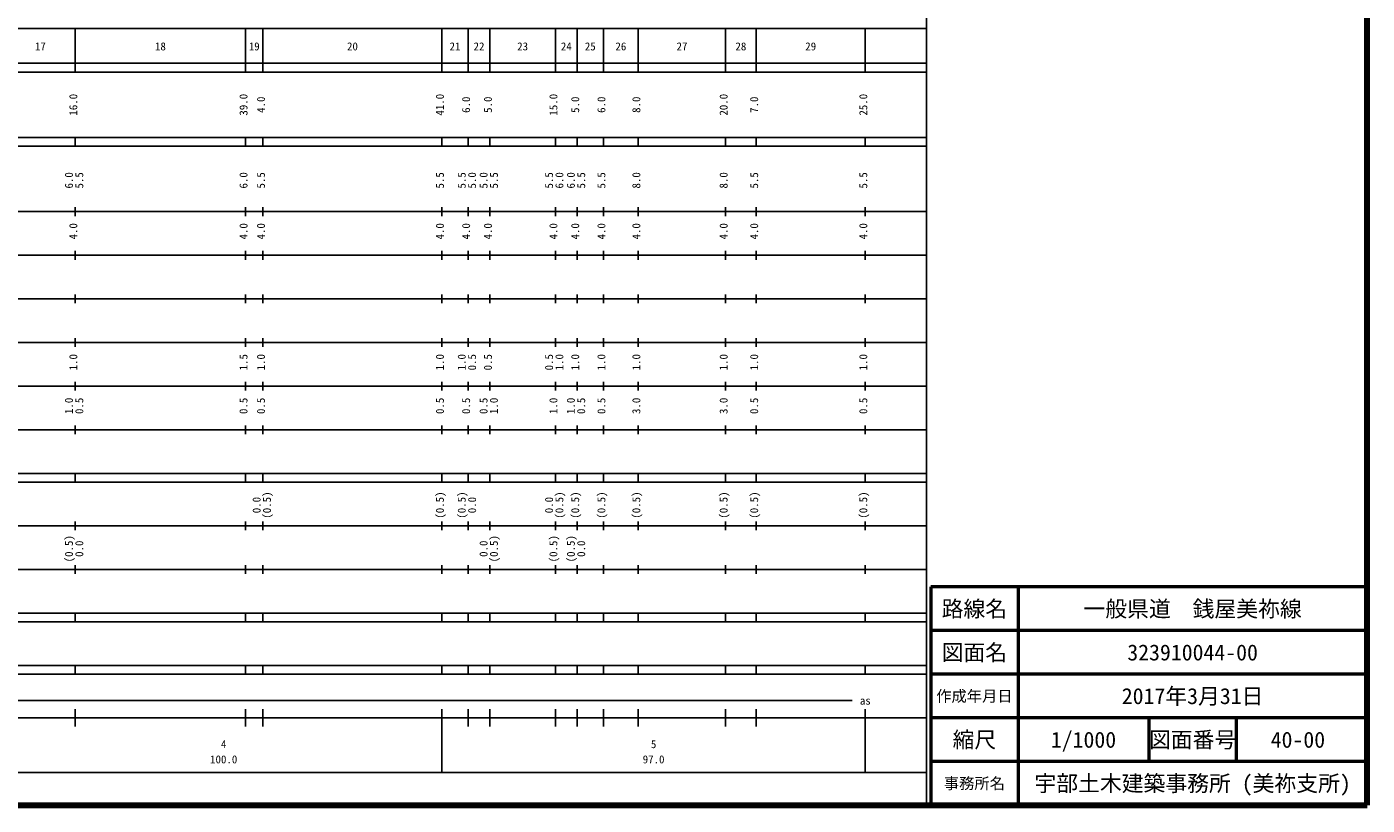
# Model space of a CAD drawing. Units: millimetres on the paper, enlarged 1000 times. Extents: x 40000 to 680000, y 20000 to 380000.
# Drawn here: x 372888 to 680000, y 20000 to 198357 of the extents above; entities that cross this region are included whole.
import ezdxf
from ezdxf.enums import TextEntityAlignment as Align

# ---------------------------------------------------------------- set-up
doc = ezdxf.new("R2010")
doc.units = ezdxf.units.MM
doc.header["$LTSCALE"] = 1000
for name, color, linetype, lineweight in [('M-TTL', 2, 'Continuous', 140), ('M-TTL-BAND', 7, 'Continuous', 25), ('M-TTL-FRAM', 2, 'Continuous', 50), ('M-TTL-LINE', 7, 'Continuous', 50)]:
    doc.layers.add(name, color=color, linetype=linetype, lineweight=lineweight)
doc.layers.add('M-TTL-TXT', color=7, linetype='Continuous')
doc.styles.add('ＭＳ ゴシック', font='')
doc.styles.get('ＭＳ ゴシック').set_extended_font_data('MS Gothic')

msp = doc.modelspace()

# ---------------------------------------------------------------- linework, layer by layer
at = {"layer": 'M-TTL'}
for p, q in [((680000, 20000), (680000, 380000)), ((40000, 20000), (680000, 20000))]:
    msp.add_line(p, q, dxfattribs=at)
at = {"layer": 'M-TTL-BAND'}
for p, q in [((579000, 20000), (579000, 370000)), ((68000, 198000), (579000, 198000)), ((384000, 188000), (384000, 198000)), ((423000, 188000), (423000, 198000)), ((427000, 188000), (427000, 198000)), ((468000, 188000), (468000, 198000)), ((474000, 188000), (474000, 198000)), ((479000, 188000), (479000, 198000)), ((494000, 188000), (494000, 198000)), ((499000, 188000), (499000, 198000)), ((505000, 188000), (505000, 198000)), ((513000, 188000), (513000, 198000)), ((533000, 188000), (533000, 198000)), ((540000, 188000), (540000, 198000)), ((565000, 188000), (565000, 198000)), ((40000, 190000), (579000, 190000)), ((40000, 188000), (579000, 188000)), ((40000, 173000), (579000, 173000)), ((384000, 171000), (384000, 173000)), ((423000, 171000), (423000, 173000)), ((427000, 171000), (427000, 173000)), ((468000, 171000), (468000, 173000)), ((474000, 171000), (474000, 173000)), ((479000, 171000), (479000, 173000)), ((494000, 171000), (494000, 173000)), ((499000, 171000), (499000, 173000)), ((505000, 171000), (505000, 173000)), ((513000, 171000), (513000, 173000)), ((533000, 171000), (533000, 173000)), ((540000, 171000), (540000, 173000)), ((565000, 171000), (565000, 173000)), ((40000, 171000), (579000, 171000)), ((384000, 155000), (384000, 157000)), ((423000, 155000), (423000, 157000)), ((427000, 155000), (427000, 157000)), ((468000, 155000), (468000, 157000)), ((474000, 155000), (474000, 157000)), ((479000, 155000), (479000, 157000)), ((494000, 155000), (494000, 157000)), ((499000, 155000), (499000, 157000)), ((505000, 155000), (505000, 157000)), ((513000, 155000), (513000, 157000)), ((533000, 155000), (533000, 157000)), ((540000, 155000), (540000, 157000)), ((565000, 155000), (565000, 157000)), ((40000, 156000), (579000, 156000)), ((46000, 146000), (579000, 146000)), ((384000, 145000), (384000, 147000)), ((423000, 145000), (423000, 147000)), ((427000, 145000), (427000, 147000)), ((468000, 145000), (468000, 147000)), ((474000, 145000), (474000, 147000)), ((479000, 145000), (479000, 147000)), ((494000, 145000), (494000, 147000)), ((499000, 145000), (499000, 147000)), ((505000, 145000), (505000, 147000)), ((513000, 145000), (513000, 147000)), ((533000, 145000), (533000, 147000)), ((540000, 145000), (540000, 147000)), ((565000, 145000), (565000, 147000)), ((52000, 136000), (579000, 136000)), ((384000, 135000), (384000, 137000)), ((423000, 135000), (423000, 137000)), ((427000, 135000), (427000, 137000)), ((468000, 135000), (468000, 137000)), ((474000, 135000), (474000, 137000)), ((479000, 135000), (479000, 137000)), ((494000, 135000), (494000, 137000)), ((499000, 135000), (499000, 137000)), ((505000, 135000), (505000, 137000)), ((513000, 135000), (513000, 137000)), ((533000, 135000), (533000, 137000)), ((540000, 135000), (540000, 137000)), ((565000, 135000), (565000, 137000)), ((46000, 126000), (579000, 126000)), ((384000, 125000), (384000, 127000)), ((423000, 125000), (423000, 127000)), ((427000, 125000), (427000, 127000)), ((468000, 125000), (468000, 127000)), ((474000, 125000), (474000, 127000)), ((479000, 125000), (479000, 127000)), ((494000, 125000), (494000, 127000)), ((499000, 125000), (499000, 127000)), ((505000, 125000), (505000, 127000)), ((513000, 125000), (513000, 127000)), ((533000, 125000), (533000, 127000)), ((540000, 125000), (540000, 127000)), ((565000, 125000), (565000, 127000)), ((384000, 115000), (384000, 117000)), ((423000, 115000), (423000, 117000)), ((427000, 115000), (427000, 117000)), ((468000, 115000), (468000, 117000)), ((474000, 115000), (474000, 117000)), ((479000, 115000), (479000, 117000)), ((494000, 115000), (494000, 117000)), ((499000, 115000), (499000, 117000)), ((505000, 115000), (505000, 117000)), ((513000, 115000), (513000, 117000)), ((533000, 115000), (533000, 117000)), ((540000, 115000), (540000, 117000)), ((565000, 115000), (565000, 117000)), ((52000, 116000), (579000, 116000)), ((46000, 106000), (579000, 106000)), ((384000, 105000), (384000, 107000)), ((423000, 105000), (423000, 107000)), ((427000, 105000), (427000, 107000)), ((468000, 105000), (468000, 107000)), ((474000, 105000), (474000, 107000)), ((479000, 105000), (479000, 107000)), ((494000, 105000), (494000, 107000)), ((499000, 105000), (499000, 107000)), ((505000, 105000), (505000, 107000)), ((513000, 105000), (513000, 107000)), ((533000, 105000), (533000, 107000)), ((540000, 105000), (540000, 107000)), ((565000, 105000), (565000, 107000)), ((40000, 96000), (579000, 96000)), ((384000, 94000), (384000, 96000)), ((423000, 94000), (423000, 96000)), ((427000, 94000), (427000, 96000)), ((468000, 94000), (468000, 96000)), ((474000, 94000), (474000, 96000)), ((479000, 94000), (479000, 96000)), ((494000, 94000), (494000, 96000)), ((499000, 94000), (499000, 96000)), ((505000, 94000), (505000, 96000)), ((513000, 94000), (513000, 96000)), ((533000, 94000), (533000, 96000)), ((540000, 94000), (540000, 96000)), ((565000, 94000), (565000, 96000)), ((40000, 94000), (579000, 94000)), ((49000, 84000), (579000, 84000)), ((384000, 83000), (384000, 85000)), ((423000, 83000), (423000, 85000)), ((427000, 83000), (427000, 85000)), ((468000, 83000), (468000, 85000)), ((474000, 83000), (474000, 85000)), ((479000, 83000), (479000, 85000)), ((494000, 83000), (494000, 85000)), ((499000, 83000), (499000, 85000)), ((505000, 83000), (505000, 85000)), ((513000, 83000), (513000, 85000)), ((533000, 83000), (533000, 85000)), ((540000, 83000), (540000, 85000)), ((565000, 83000), (565000, 85000)), ((40000, 74000), (579000, 74000)), ((384000, 73000), (384000, 75000)), ((423000, 73000), (423000, 75000)), ((427000, 73000), (427000, 75000)), ((468000, 73000), (468000, 75000)), ((474000, 73000), (474000, 75000)), ((479000, 73000), (479000, 75000)), ((494000, 73000), (494000, 75000)), ((499000, 73000), (499000, 75000)), ((505000, 73000), (505000, 75000)), ((513000, 73000), (513000, 75000)), ((533000, 73000), (533000, 75000)), ((540000, 73000), (540000, 75000)), ((565000, 73000), (565000, 75000)), ((40000, 64000), (579000, 64000)), ((40000, 62000), (579000, 62000)), ((384000, 62000), (384000, 64000)), ((423000, 62000), (423000, 64000)), ((427000, 62000), (427000, 64000)), ((468000, 62000), (468000, 64000)), ((474000, 62000), (474000, 64000)), ((479000, 62000), (479000, 64000)), ((494000, 62000), (494000, 64000)), ((499000, 62000), (499000, 64000)), ((505000, 62000), (505000, 64000)), ((513000, 62000), (513000, 64000)), ((533000, 62000), (533000, 64000)), ((540000, 62000), (540000, 64000)), ((565000, 62000), (565000, 64000)), ((40000, 52000), (579000, 52000)), ((40000, 50000), (579000, 50000)), ((384000, 50000), (384000, 52000)), ((423000, 50000), (423000, 52000)), ((427000, 50000), (427000, 52000)), ((468000, 50000), (468000, 52000)), ((474000, 50000), (474000, 52000)), ((479000, 50000), (479000, 52000)), ((494000, 50000), (494000, 52000)), ((499000, 50000), (499000, 52000)), ((505000, 50000), (505000, 52000)), ((513000, 50000), (513000, 52000)), ((533000, 50000), (533000, 52000)), ((540000, 50000), (540000, 52000)), ((565000, 50000), (565000, 52000)), ((71000, 44000), (562000, 44000)), ((40000, 40000), (579000, 40000)), ((384000, 38000), (384000, 42000)), ((423000, 38000), (423000, 42000)), ((427000, 38000), (427000, 42000)), ((468000, 27500), (468000, 42000)), ((474000, 38000), (474000, 42000)), ((479000, 38000), (479000, 42000)), ((494000, 38000), (494000, 42000)), ((499000, 38000), (499000, 42000)), ((505000, 38000), (505000, 42000)), ((513000, 38000), (513000, 42000)), ((533000, 38000), (533000, 42000)), ((540000, 38000), (540000, 42000)), ((565000, 27500), (565000, 42000)), ((68000, 27500), (579000, 27500))]:
    msp.add_line(p, q, dxfattribs=at)
at = {"layer": 'M-TTL-FRAM'}
for p, q in [((680000, 70000), (580000, 70000)), ((580000, 70000), (580000, 20000))]:
    msp.add_line(p, q, dxfattribs=at)
at = {"layer": 'M-TTL-LINE'}
for p, q in [((600000, 70000), (600000, 20000)), ((680000, 60000), (580000, 60000)), ((680000, 50000), (580000, 50000)), ((680000, 40000), (580000, 40000)), ((630000, 40000), (630000, 30000)), ((650000, 40000), (650000, 30000)), ((680000, 30000), (580000, 30000))]:
    msp.add_line(p, q, dxfattribs=at)

# ---------------------------------------------------------------- texts
at = {"layer": 'M-TTL-BAND', "style": 'ＭＳ ゴシック'}
for s, p in [('17', (376000, 192405)), ('18', (403500, 192405)), ('19', (425000, 192405)), ('20', (447500, 192405)), ('21', (471000, 192405)), ('22', (476500, 192405)), ('23', (486500, 192405)), ('24', (496500, 192405)), ('25', (502000, 192405)), ('26', (509000, 192405)), ('27', (523000, 192405)), ('28', (536500, 192405)), ('29', (552500, 192405)), ('as', (565000, 42500)), ('4', (418000, 32523)), ('5', (516500, 32523)), ('100.0', (418000, 29033)), ('97.0', (516500, 29033))]:
    msp.add_text(s, height=1833, dxfattribs=at).set_placement(p, align=Align.BOTTOM_CENTER)
for s, p in [('16.0', (385000, 180500)), ('39.0', (424000, 180500)), ('4.0', (428000, 180500)), ('41.0', (469000, 180500)), ('6.0', (475000, 180500)), ('5.0', (480000, 180500)), ('15.0', (495000, 180500)), ('5.0', (500000, 180500)), ('6.0', (506000, 180500)), ('8.0', (514000, 180500)), ('20.0', (534000, 180500)), ('7.0', (541000, 180500)), ('25.0', (566000, 180500)), ('6.0', (384000, 163174)), ('5.5', (386370, 163174)), ('6.0', (424000, 163174)), ('5.5', (428000, 163174)), ('5.5', (469000, 163174)), ('5.5', (474000, 163174)), ('5.0', (476370, 163174)), ('5.0', (479000, 163174)), ('5.5', (481370, 163174)), ('5.5', (494000, 163174)), ('6.0', (496370, 163174)), ('6.0', (499000, 163174)), ('5.5', (501370, 163174)), ('5.5', (506000, 163174)), ('8.0', (514000, 163174)), ('8.0', (534000, 163174)), ('5.5', (541000, 163174)), ('5.5', (566000, 163174)), ('4.0', (385000, 151500)), ('4.0', (424000, 151500)), ('4.0', (428000, 151500)), ('4.0', (469000, 151500)), ('4.0', (475000, 151500)), ('4.0', (480000, 151500)), ('4.0', (495000, 151500)), ('4.0', (500000, 151500)), ('4.0', (506000, 151500)), ('4.0', (514000, 151500)), ('4.0', (534000, 151500)), ('4.0', (541000, 151500)), ('4.0', (566000, 151500)), ('1.0', (385000, 121500)), ('1.5', (424000, 121500)), ('1.0', (428000, 121500)), ('1.0', (469000, 121500)), ('1.0', (474000, 121500)), ('0.5', (476370, 121500)), ('0.5', (480000, 121500)), ('0.5', (494000, 121500)), ('1.0', (496370, 121500)), ('1.0', (500000, 121500)), ('1.0', (506000, 121500)), ('1.0', (514000, 121500)), ('1.0', (534000, 121500)), ('1.0', (541000, 121500)), ('1.0', (566000, 121500)), ('1.0', (384000, 111500)), ('0.5', (386370, 111500)), ('0.5', (424000, 111500)), ('0.5', (428000, 111500)), ('0.5', (469000, 111500)), ('0.5', (475000, 111500)), ('0.5', (479000, 111500)), ('1.0', (481370, 111500)), ('1.0', (495000, 111500)), ('1.0', (499000, 111500)), ('0.5', (501370, 111500)), ('0.5', (506000, 111500)), ('3.0', (514000, 111500)), ('3.0', (534000, 111500)), ('0.5', (541000, 111500)), ('0.5', (566000, 111500)), ('0.0', (427000, 88764)), ('(0.5)', (429370, 88764)), ('(0.5)', (469000, 88764)), ('(0.5)', (474000, 88764)), ('0.0', (476370, 88764)), ('0.0', (494000, 88764)), ('(0.5)', (496370, 88764)), ('(0.5)', (500000, 88764)), ('(0.5)', (506000, 88764)), ('(0.5)', (514000, 88764)), ('(0.5)', (534000, 88764)), ('(0.5)', (541000, 88764)), ('(0.5)', (566000, 88764)), ('(0.5)', (384000, 78764)), ('0.0', (386370, 78764)), ('0.0', (479000, 78764)), ('(0.5)', (481370, 78764)), ('(0.5)', (495000, 78764)), ('(0.5)', (499000, 78764)), ('0.0', (501370, 78764))]:
    msp.add_text(s, height=1833, rotation=90, dxfattribs=at).set_placement(p, align=Align.BOTTOM_CENTER)
at = {"layer": 'M-TTL-TXT', "style": 'ＭＳ ゴシック'}
for s, height, p in [('路線名', 3666, (590000, 65000)), ('路線名', 3666, (590000, 65000)), ('一般県道\u3000銭屋美祢線', 3666, (640000, 65000)), ('図面名', 3666, (590000, 55000)), ('図面名', 3666, (590000, 55000)), ('323910044-00', 3666, (640000, 55000)), ('作成年月日', 2566, (590000, 45000)), ('作成年月日', 2566, (590000, 45000)), ('2017年3月31日', 3666, (640000, 45000)), ('縮尺', 3666, (590000, 35000)), ('縮尺', 3666, (590000, 35000)), ('1/1000', 3666, (615000, 35000)), ('図面番号', 3666, (640000, 35000)), ('図面番号', 3666, (640000, 35000)), ('40-00', 3666, (664125, 35000)), ('事務所名', 2566, (590000, 25000)), ('事務所名', 2566, (590000, 25000)), ('宇部土木建築事務所 (美祢支所)', 3666, (640000, 25000))]:
    msp.add_text(s, height=height, dxfattribs=at).set_placement(p, align=Align.MIDDLE_CENTER)

doc.saveas('drawing.dxf')
